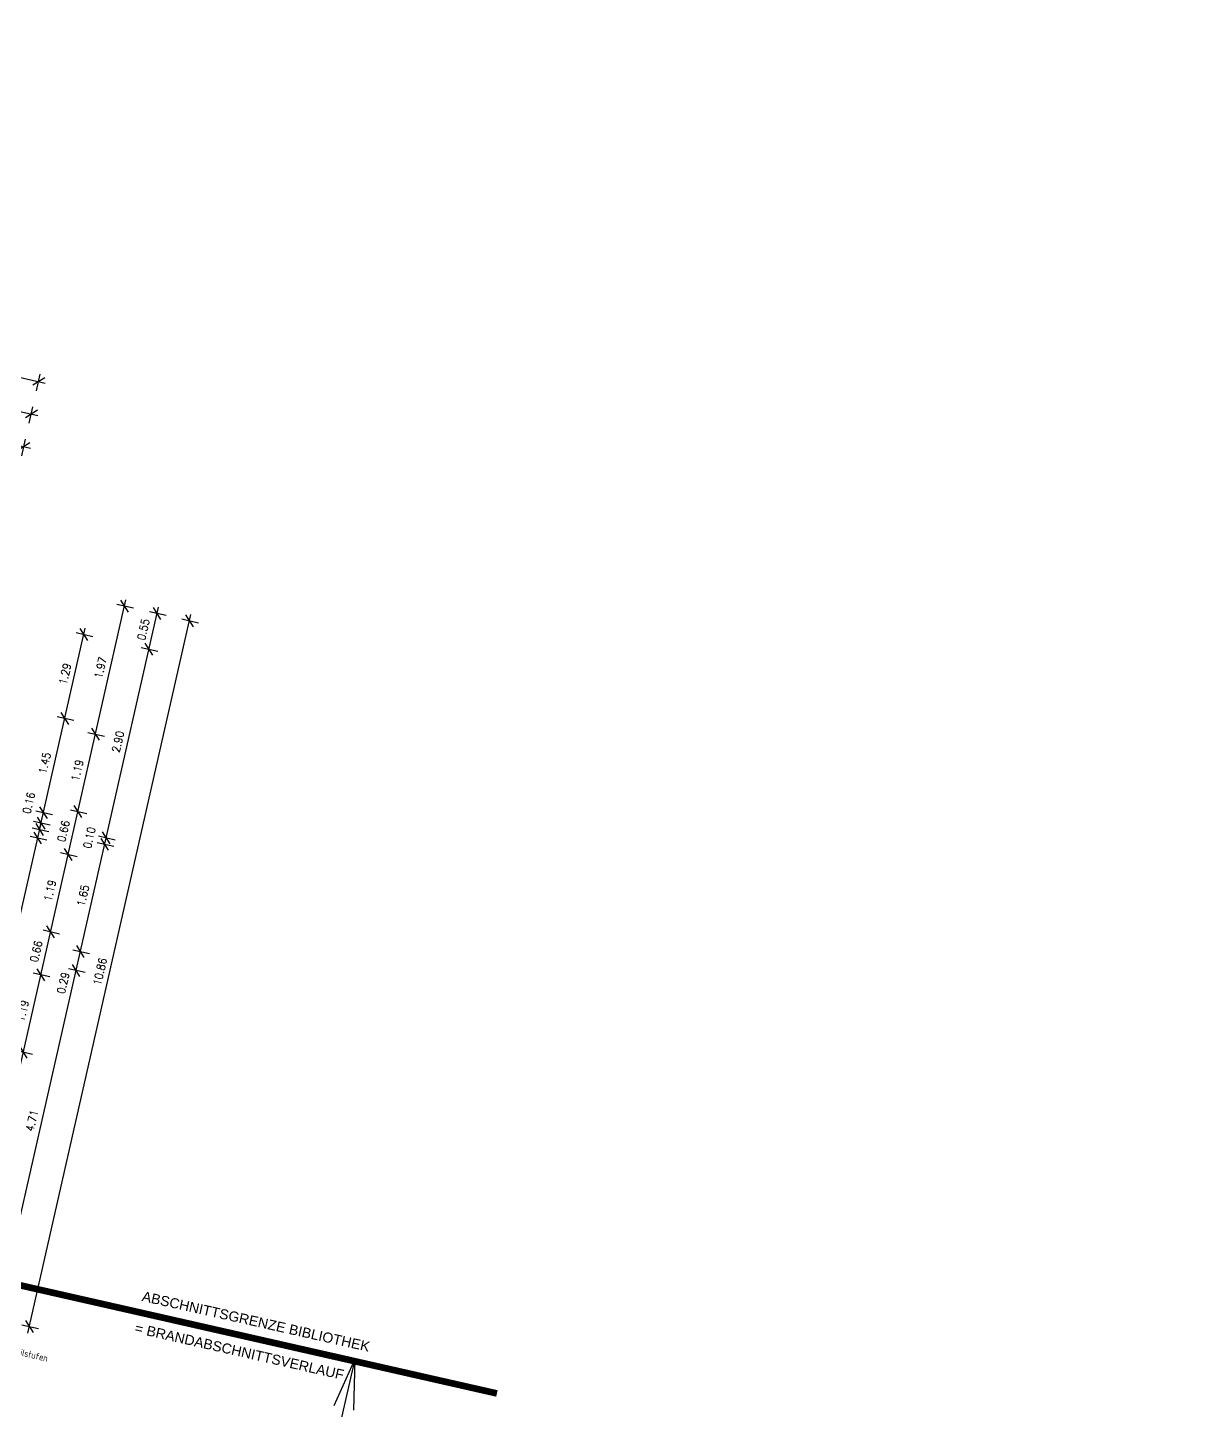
# Model space of a CAD drawing. Header units: metres. Extents: x -7 to 99688, y -10762 to -90.
# Drawn here: x 97.81 to 115.22, y -127.87 to -107.14 of the extents above; entities that cross this region are included whole.
import ezdxf
from ezdxf.enums import TextEntityAlignment as Align

# ---------------------------------------------------------------- set-up
doc = ezdxf.new("R2010")
doc.units = ezdxf.units.M
doc.header["$LTSCALE"] = 0.03
doc.linetypes.add('GESTRICHELT', pattern=[9, 6, -3])
for name, color, linetype in [('A_bemaßung', 2, 'CONTINUOUS'), ('A_räume', 5, 'CONTINUOUS'), ('A_text', 5, 'CONTINUOUS'), ('A_trockenbau', 2, 'CONTINUOUS')]:
    doc.layers.add(name, color=color, linetype=linetype)
doc.styles.add('BOLDSIMP_FNT', font='TXT.shx', dxfattribs={"width": 0.9, "height": 0.12})
doc.styles.add('S70', font='DIN.SHX', dxfattribs={"width": 0.8, "height": 0.1})
doc.styles.get("Standard").update_dxf_attribs({"font": 'txt', "height": 1})

# ---------------------------------------------------------------- blocks, each defined once
blk = doc.blocks.new('SLASH1')
at = {"layer": 'A_bemaßung', "color": 2, "linetype": 'Continuous'}
for p, q in [((0.07663, 0.07663), (-0.07319, -0.07319)), ((0, -0.14068), (0, 0.11466))]:
    blk.add_line(p, q, dxfattribs=at)

msp = doc.modelspace()

# ---------------------------------------------------------------- linework, layer by layer
at = {"layer": 'A_bemaßung', "linetype": 'Continuous'}
for p, q in [((74.56281, -107.13501), (98.06812, -112.46666)), ((74.74351, -107.6887), (97.95752, -112.95429)), ((74.34159, -108.11023), (97.84692, -113.44189)), ((96.83383, -126.49739), (99.27955, -115.71514)), ((97.32145, -126.60798), (99.76716, -115.82574)), ((97.80907, -126.71859), (100.25477, -115.93633)), ((97.98419, -119.16557), (98.66989, -116.14256)), ((97.5971, -120.87209), (98.00632, -119.06802))]:
    msp.add_line(p, q, dxfattribs=at)
at = {"layer": 'A_räume', "linetype": 'GESTRICHELT', "ltscale": 5, "const_width": 0.1}
msp.add_lwpolyline([(104.8449, -127.62167), (85.06791, -123.13505), (84.35798, -126.38768), (70.55892, -123.27383)], dxfattribs=at)
at = {"layer": 'A_trockenbau'}
for q in [(101.1274, -134.09186), (102.39927, -127.80786), (102.69131, -127.8741)]:
    msp.add_line((102.71117, -127.10965), q, dxfattribs=at)

# ---------------------------------------------------------------- block references
at = {"layer": 'A_bemaßung', "color": 7}
for p, rotation in [((97.9706, -112.44454), 347.2200000000001), ((97.86, -112.93217), 347.2200000000001), ((97.74939, -113.41976), 347.2200000000001), ((99.25744, -115.81265), 77.22), ((99.74504, -115.92324), 77.22), ((100.23265, -116.03387), 77.22), ((98.64778, -116.24008), 77.22), ((99.623, -116.46129), 77.22), ((99.623, -116.46129), 77.22), ((98.36243, -117.49803), 77.22), ((98.36243, -117.49803), 77.22), ((98.82131, -117.73542), 77.22), ((98.82131, -117.73542), 77.22), ((98.04171, -118.912), 77.22), ((98.04171, -118.912), 77.22), ((98.55807, -118.89586), 77.22), ((98.55807, -118.89586), 77.22), ((98.00631, -119.06806), 77.22), ((97.95544, -119.29231), 77.22), ((97.95544, -119.29231), 77.22), ((97.98421, -119.16554), 77.22), ((98.98153, -119.28929), 77.22), ((98.98153, -119.28929), 77.22), ((98.41209, -119.53946), 77.22), ((98.41209, -119.53946), 77.22), ((98.95942, -119.38677), 77.22), ((98.95942, -119.38677), 77.22), ((98.14887, -120.69989), 77.22), ((98.14887, -120.69989), 77.22), ((98.59444, -120.99581), 77.22), ((98.59444, -120.99581), 77.22), ((98.00287, -121.34352), 77.22), ((98.00287, -121.34352), 77.22), ((98.53032, -121.27857), 77.22), ((98.53032, -121.27857), 77.22), ((97.73966, -122.50396), 77.22), ((97.73966, -122.50396), 77.22), ((97.83119, -126.62106), 77.22)]:
    msp.add_blockref('SLASH1', p, dxfattribs=dict(at, rotation=rotation))

# ---------------------------------------------------------------- texts
at = {"layer": 'A_bemaßung', "color": 7, "linetype": 'Continuous', "style": 'BOLDSIMP_FNT', "width": 0.9}
for s, p in [('0.55', (99.59884, -116.3417)), ('1.29', (98.42221, -117.00848)), ('1.97', (98.95589, -116.91595)), ('2.90', (99.2171, -118.02473)), ('1.45', (98.11861, -118.34694)), ('1.19', (98.60678, -118.45503)), ('0.16', (97.88049, -118.94461)), ('0.66', (98.39989, -119.36708)), ('0.10', (98.78779, -119.46533)), ('1.19', (98.19757, -120.25907)), ('1.65', (98.69346, -120.3332)), ('0.66', (97.99071, -121.17116)), ('10.86', (98.93708, -121.51953)), ('0.29', (98.39614, -121.64398)), ('1.19', (97.78838, -122.06316)), ('4.71', (97.92764, -123.70948))]:
    msp.add_text(s, height=0.12, rotation=76.9, dxfattribs=at).set_placement(p, align=Align.BOTTOM_LEFT)
at = {"layer": 'A_räume', "linetype": 'Continuous', "char_height": 0.15, "width": 6.6459, "attachment_point": 1}
for s, insert, rotation in [('{\\fArial|b0|i0|c0|p34;ABSCHNITTSGRENZE BIBLIOTHEK}', (99.54286, -126.08621), 347.374192), ('{\\fArial|b0|i0|c0|p34;= BRANDABSCHNITTSVERLAUF}', (99.43503, -126.56151), 347.218177)]:
    msp.add_mtext(s, dxfattribs=dict(at, insert=insert, rotation=rotation))
at = {"layer": 'A_text', "style": 'S70', "width": 0.8}
msp.add_text('neue Beton- Fertigteilstufen ', height=0.1, rotation=347, dxfattribs=at).set_placement((96.54185, -126.7869))

doc.saveas('drawing.dxf')
